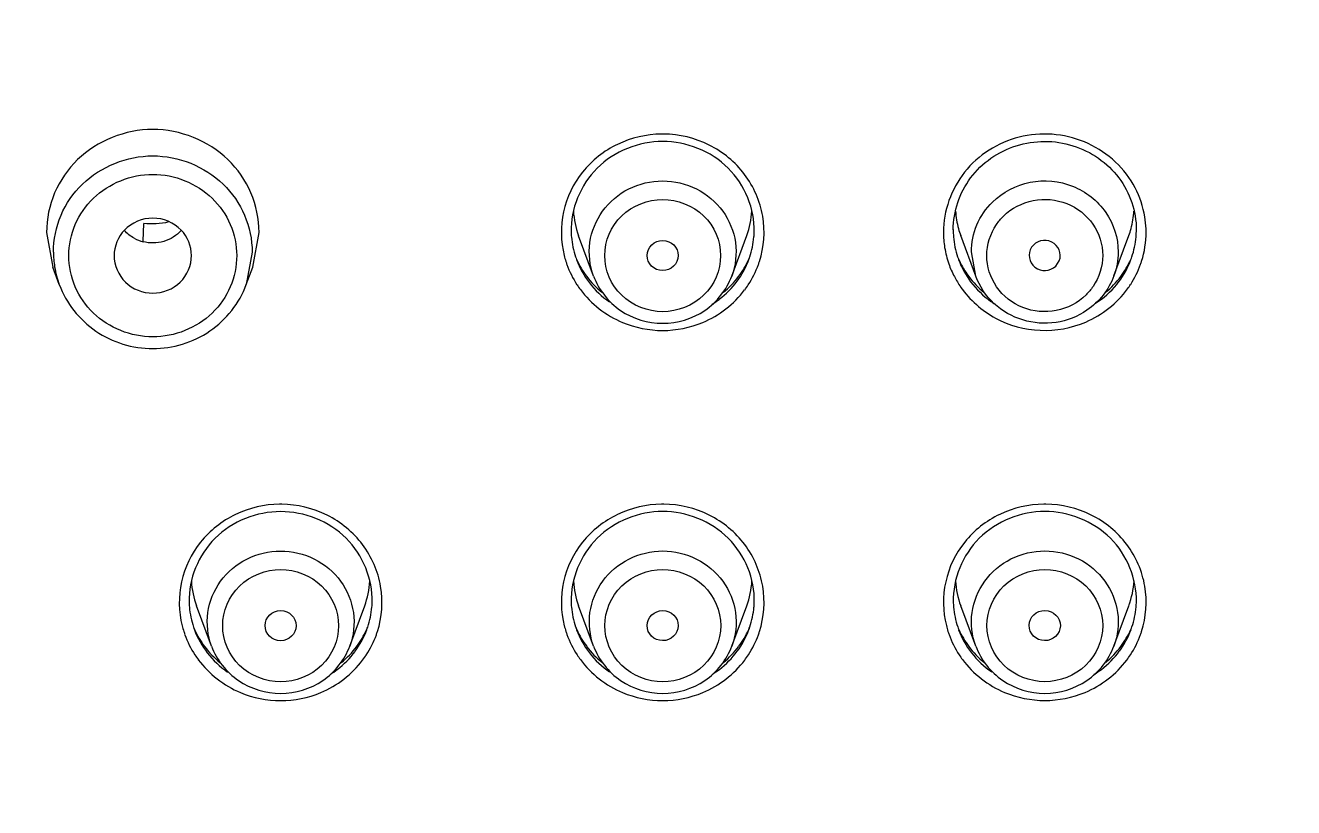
# Model space of a CAD drawing. Extents: x 4680 to 5808, y -3 to 824.
# Drawn here: x 5200.61 to 5225.17, y 509.22 to 524.37 of the extents above; entities that cross this region are included whole.
import ezdxf

# ---------------------------------------------------------------- set-up
doc = ezdxf.new("R2010")
doc.units = 0
doc.header["$LTSCALE"] = 4
doc.header["$MEASUREMENT"] = 0
doc.layers.add('F3A55-R02_DXF_CONTINUOUS_LINE', color=7, linetype='CONTINUOUS')
doc.layers.add('F3A55-R05_DXF_CONTINUOUS_LINE', color=7, linetype='CONTINUOUS')

msp = doc.modelspace()

# ---------------------------------------------------------------- linework, layer by layer
at = {"layer": 'F3A55-R02_DXF_CONTINUOUS_LINE', "color": 7, "linetype": 'Continuous'}
for p, q in [((5202.894, 520.19), (5202.906, 520.535)), ((5201.023, 520.36), (5201.144, 519.687)), ((5205.016, 519.687), (5205.138, 520.361)), ((5218.686, 519.834), (5218.686, 519.833)), ((5222.024, 519.834), (5222.024, 519.834)), ((5201.27, 519.348), (5201.144, 519.687)), ((5204.891, 519.349), (5205.016, 519.687))]:
    msp.add_line(p, q, dxfattribs=at)
at = {"layer": 'F3A55-R02_DXF_CONTINUOUS_LINE', "color": 9, "linetype": 'Continuous'}
msp.add_line((5205.004, 519.979), (5204.891, 519.349), dxfattribs=at)
for centre, radius, start, end in [((5212.955, 520.266), 1.997, 89.3865, 90.6269), ((5220.472, 520.363), 1.846, 2.0953, 9.2557), ((5220.215, 520.363), 1.823, 177.5021, 180.0058), ((5220.237, 520.363), 1.845, 180.0194, 189.2553), ((5220.46, 520.365), 1.858, 342.435, 359.9351), ((5220.482, 520.363), 1.836, 0.009, 2.0923), ((5220.245, 520.365), 1.853, 189.275, 199.2994), ((5202.962, 519.979), 1.806, 180.0357, 189.099), ((5212.841, 520.363), 1.849, 194.159, 197.7413), ((5212.838, 520.362), 1.846, 197.7439, 199.7641), ((5213.027, 520.428), 1.705, 323.5496, 339.5798), ((5213.071, 520.362), 1.847, 340.1961, 341.2587), ((5213.073, 520.362), 1.845, 341.2591, 342.2153), ((5220.262, 520.372), 1.872, 199.3123, 207.6564), ((5220.285, 520.43), 1.707, 200.4686, 216.8922), ((5220.425, 520.43), 1.707, 323.1239, 339.5476), ((5220.473, 520.363), 1.845, 340.3872, 342.4037), ((5202.977, 519.981), 1.821, 189.0878, 200.3465), ((5212.874, 520.377), 1.885, 199.8093, 213.1414), ((5213.036, 520.377), 1.885, 326.7876, 340.1484), ((5220.274, 520.379), 1.885, 207.6802, 214.8175), ((5220.44, 520.376), 1.881, 327.0777, 340.3436), ((5212.878, 520.379), 1.889, 213.1406, 216.5846), ((5212.988, 520.46), 1.755, 307.3347, 323.4657), ((5213.031, 520.38), 1.891, 323.0975, 326.7901), ((5220.433, 520.38), 1.889, 323.8226, 327.0761), ((5212.977, 520.475), 1.774, 301.819, 307.3032), ((5220.33, 520.472), 1.768, 234.8854, 237.9281), ((5220.38, 520.472), 1.768, 302.0781, 305.1307), ((5205.556, 513.1), 1.997, 89.3865, 90.6269), ((5212.956, 513.102), 1.997, 89.3865, 90.6269), ((5220.356, 513.103), 1.997, 89.3865, 90.6269), ((5205.442, 513.197), 1.849, 194.159, 197.7413), ((5205.439, 513.197), 1.846, 197.7439, 199.7641), ((5205.628, 513.263), 1.705, 323.5496, 339.5798), ((5205.674, 513.196), 1.845, 341.2591, 342.2153), ((5212.842, 513.199), 1.849, 194.159, 197.7413), ((5212.839, 513.198), 1.846, 197.7439, 199.7641), ((5213.028, 513.264), 1.705, 323.5496, 339.5798), ((5213.074, 513.197), 1.845, 341.2591, 342.2153), ((5220.242, 513.2), 1.849, 194.159, 197.7413), ((5220.239, 513.199), 1.846, 197.7439, 199.7641), ((5220.428, 513.265), 1.705, 323.5496, 339.5798), ((5220.474, 513.198), 1.845, 341.2591, 342.2153), ((5205.475, 513.211), 1.885, 199.8093, 213.1414), ((5205.637, 513.211), 1.885, 326.7876, 340.1484), ((5205.672, 513.197), 1.847, 340.1961, 341.2587), ((5212.875, 513.212), 1.885, 199.8093, 213.1414), ((5213.037, 513.212), 1.885, 326.7876, 340.1484), ((5213.072, 513.198), 1.847, 340.1961, 341.2587), ((5220.275, 513.213), 1.885, 199.8093, 213.1414), ((5220.437, 513.213), 1.885, 326.7876, 340.1484), ((5220.472, 513.199), 1.847, 340.1961, 341.2587), ((5205.479, 513.214), 1.889, 213.1406, 216.5846), ((5205.589, 513.294), 1.755, 307.3347, 323.4657), ((5205.632, 513.215), 1.891, 323.0975, 326.7901), ((5212.879, 513.215), 1.889, 213.1406, 216.5846), ((5212.989, 513.295), 1.755, 307.3347, 323.4657), ((5213.032, 513.216), 1.891, 323.0975, 326.7901), ((5220.279, 513.216), 1.889, 213.1406, 216.5846), ((5220.389, 513.296), 1.755, 307.3347, 323.4657), ((5220.432, 513.217), 1.891, 323.0975, 326.7901), ((5205.578, 513.31), 1.774, 301.819, 307.3032), ((5212.978, 513.311), 1.774, 301.819, 307.3032), ((5220.378, 513.312), 1.774, 301.819, 307.3032)]:
    msp.add_arc(centre, radius, start, end, dxfattribs=at)
at = {"layer": 'F3A55-R02_DXF_CONTINUOUS_LINE', "color": 7, "linetype": 'Continuous'}
for centre, radius, start, end in [((5203.078, 520.899), 0.744, 241.4057, 255.4349), ((5212.826, 520.41), 1.645, 181.4791, 184.8669), ((5212.853, 520.413), 1.671, 184.8874, 198.4229), ((5213.057, 520.413), 1.671, 341.5929, 355.1291), ((5213.084, 520.41), 1.645, 355.1496, 358.5448), ((5220.234, 520.415), 1.653, 180.0169, 184.9002), ((5220.263, 520.418), 1.682, 184.9142, 198.5118), ((5220.447, 520.418), 1.682, 341.5044, 355.102), ((5220.476, 520.415), 1.653, 355.1159, 359.9993), ((5212.831, 520.407), 1.648, 198.4459, 200.3758), ((5212.867, 520.547), 1.731, 202.4822, 204.2406), ((5212.886, 520.556), 1.752, 204.2668, 216.8864), ((5213.024, 520.556), 1.752, 323.1297, 335.7493), ((5213.043, 520.547), 1.731, 335.7755, 337.5335), ((5213.079, 520.407), 1.648, 339.6404, 341.5699), ((5220.248, 520.414), 1.667, 198.5403, 200.3725), ((5220.263, 520.546), 1.727, 202.5446, 204.2339), ((5220.279, 520.553), 1.744, 204.2467, 212.5574), ((5220.426, 520.556), 1.75, 323.1156, 335.7516), ((5220.447, 520.546), 1.727, 335.7823, 337.4716), ((5220.462, 520.414), 1.667, 339.6436, 341.4758), ((5212.917, 520.582), 1.792, 216.9604, 230.4716), ((5212.993, 520.582), 1.792, 309.5446, 323.0558), ((5220.285, 520.557), 1.751, 212.5558, 216.9072), ((5220.318, 520.584), 1.794, 216.9687, 230.461), ((5220.392, 520.584), 1.794, 309.5483, 323.0474), ((5205.427, 513.245), 1.645, 181.4791, 184.8669), ((5205.685, 513.245), 1.645, 355.1496, 358.5448), ((5212.827, 513.246), 1.645, 181.4791, 184.8669), ((5213.085, 513.246), 1.645, 355.1496, 358.5448), ((5220.227, 513.247), 1.645, 181.4791, 184.8669), ((5220.485, 513.247), 1.645, 355.1496, 358.5448), ((5205.454, 513.248), 1.671, 184.8874, 198.4229), ((5205.658, 513.248), 1.671, 341.5929, 355.1291), ((5212.854, 513.249), 1.671, 184.8874, 198.4229), ((5213.058, 513.249), 1.671, 341.5929, 355.1291), ((5220.254, 513.25), 1.671, 184.8874, 198.4229), ((5220.458, 513.25), 1.671, 341.5929, 355.1291), ((5205.432, 513.241), 1.648, 198.4459, 200.3758), ((5205.468, 513.381), 1.731, 202.4822, 204.2406), ((5205.487, 513.391), 1.752, 204.2668, 216.8864), ((5205.625, 513.391), 1.752, 323.1297, 335.7493), ((5205.644, 513.381), 1.731, 335.7755, 337.5335), ((5205.68, 513.241), 1.648, 339.6404, 341.5699), ((5212.832, 513.242), 1.648, 198.4459, 200.3758), ((5212.868, 513.382), 1.731, 202.4822, 204.2406), ((5212.887, 513.392), 1.752, 204.2668, 216.8864), ((5213.025, 513.392), 1.752, 323.1297, 335.7493), ((5213.044, 513.382), 1.731, 335.7755, 337.5335), ((5213.08, 513.242), 1.648, 339.6404, 341.5699), ((5220.232, 513.243), 1.648, 198.4459, 200.3758), ((5220.268, 513.383), 1.731, 202.4822, 204.2406), ((5220.287, 513.393), 1.752, 204.2668, 216.8864), ((5220.425, 513.393), 1.752, 323.1297, 335.7493), ((5220.444, 513.383), 1.731, 335.7755, 337.5335), ((5220.48, 513.243), 1.648, 339.6404, 341.5699), ((5205.518, 513.416), 1.792, 216.9604, 230.4716), ((5205.594, 513.416), 1.792, 309.5446, 323.0558), ((5212.918, 513.417), 1.792, 216.9604, 230.4716), ((5212.994, 513.417), 1.792, 309.5446, 323.0558), ((5220.318, 513.418), 1.792, 216.9604, 230.4716), ((5220.394, 513.418), 1.792, 309.5446, 323.0558)]:
    msp.add_arc(centre, radius, start, end, dxfattribs=at)
for points, knots in [([(5200.612, 483.401), (5204.426, 483.552), (5212.034, 484.563), (5222.935, 488.151), (5232.941, 493.68), (5241.683, 500.952), (5248.842, 509.706), (5254.154, 519.623), (5257.422, 530.338), (5258.157, 537.768), (5258.156, 541.468)], [0, 0, 0, 0, 0.126971, 0.253597, 0.379663, 0.505021, 0.629623, 0.75353, 0.876905, 1, 1, 1, 1]), ([(5205.138, 520.361), (5205.137, 520.62), (5205.028, 521.148), (5204.422, 522.026), (5203.08, 522.57), (5201.737, 522.026), (5201.132, 521.147), (5201.023, 520.62), (5201.023, 520.36)], [0, 0, 0, 0, 0.124303, 0.249677, 0.49999, 0.750307, 0.875692, 1, 1, 1, 1]), ([(5212.955, 522.12), (5212.498, 522.12), (5211.554, 521.758), (5211.171, 520.812), (5211.182, 520.368)], [0, 0, 0, 0, 0.507035, 1, 1, 1, 1]), ([(5214.728, 520.369), (5214.739, 520.813), (5214.356, 521.759), (5213.412, 522.12), (5212.955, 522.12)], [0, 0, 0, 0, 0.492965, 1, 1, 1, 1]), ([(5218.582, 520.41), (5218.582, 520.763), (5218.829, 521.496), (5219.775, 522.147), (5220.928, 522.152), (5221.571, 521.706), (5221.788, 521.418)], [0, 0, 0, 0, 0.245001, 0.49554, 0.749435, 1, 1, 1, 1]), ([(5203.628, 520.406), (5203.49, 520.548), (5203.08, 520.724), (5202.67, 520.548), (5202.532, 520.406)], [0, 0, 0, 0, 0.499989, 1, 1, 1, 1]), ([(5203.631, 520.398), (5203.542, 520.299), (5203.302, 520.148), (5203.02, 520.145), (5202.891, 520.179)], [0, 0, 0, 0, 0.497619, 1, 1, 1, 1]), ([(5202.33, 519.91), (5202.33, 519.724), (5202.499, 519.333), (5203.08, 519.108), (5203.662, 519.333), (5203.83, 519.724), (5203.83, 519.91)], [0, 0, 0, 0, 0.247139, 0.499984, 0.752836, 1, 1, 1, 1]), ([(5201.27, 519.348), (5201.402, 518.991), (5201.913, 518.345), (5203.08, 517.994), (5204.248, 518.345), (5204.758, 518.992), (5204.891, 519.349)], [0, 0, 0, 0, 0.248437, 0.500002, 0.751565, 1, 1, 1, 1]), ([(5205.556, 514.955), (5205.099, 514.955), (5204.155, 514.593), (5203.772, 513.647), (5203.783, 513.202)], [0, 0, 0, 0, 0.507035, 1, 1, 1, 1]), ([(5207.329, 513.203), (5207.34, 513.647), (5206.957, 514.593), (5206.013, 514.955), (5205.556, 514.955)], [0, 0, 0, 0, 0.492965, 1, 1, 1, 1]), ([(5212.956, 514.956), (5212.499, 514.956), (5211.555, 514.594), (5211.172, 513.648), (5211.183, 513.204)], [0, 0, 0, 0, 0.507035, 1, 1, 1, 1]), ([(5214.729, 513.204), (5214.74, 513.649), (5214.357, 514.594), (5213.413, 514.956), (5212.956, 514.956)], [0, 0, 0, 0, 0.492965, 1, 1, 1, 1]), ([(5220.356, 514.957), (5219.899, 514.957), (5218.955, 514.595), (5218.572, 513.649), (5218.583, 513.205)], [0, 0, 0, 0, 0.507035, 1, 1, 1, 1]), ([(5222.129, 513.205), (5222.14, 513.65), (5221.757, 514.595), (5220.813, 514.957), (5220.356, 514.957)], [0, 0, 0, 0, 0.492965, 1, 1, 1, 1])]:
    msp.add_open_spline(points, degree=3, knots=knots, dxfattribs=at)
at = {"layer": 'F3A55-R02_DXF_CONTINUOUS_LINE', "color": 9, "linetype": 'Continuous'}
for points, knots in [([(5257.231, 541.226), (5257.232, 537.599), (5256.515, 530.318), (5253.325, 519.814), (5248.138, 510.083), (5241.146, 501.484), (5232.602, 494.325), (5222.817, 488.863), (5212.149, 485.292), (5204.696, 484.257), (5200.958, 484.085)], [0, 0, 0, 0, 0.123071, 0.246424, 0.370316, 0.49491, 0.620269, 0.746349, 0.872998, 1, 1, 1, 1]), ([(5256.814, 541.205), (5256.815, 537.609), (5256.104, 530.388), (5252.944, 519.969), (5247.807, 510.316), (5240.879, 501.783), (5232.414, 494.675), (5222.717, 489.246), (5212.142, 485.689), (5204.753, 484.65), (5201.046, 484.473)], [0, 0, 0, 0, 0.123073, 0.246428, 0.370321, 0.494914, 0.620272, 0.74635, 0.872998, 1, 1, 1, 1]), ([(5250.62, 532.908), (5250.104, 530.071), (5248.574, 524.465), (5244.871, 516.565), (5239.858, 509.373), (5231.62, 500.998), (5218.792, 493.244), (5207.044, 490.677), (5201.139, 490.356)], [0, 0, 0, 0, 0.123276, 0.246976, 0.37126, 0.496205, 0.747178, 1, 1, 1, 1]), ([(5212.933, 522.263), (5212.642, 522.259), (5212.055, 522.125), (5211.355, 521.572), (5210.969, 520.776), (5210.979, 520.185), (5211.048, 519.911)], [0, 0, 0, 0, 0.254236, 0.505575, 0.753509, 1, 1, 1, 1]), ([(5214.83, 519.798), (5214.919, 520.076), (5214.964, 520.687), (5214.596, 521.527), (5213.884, 522.116), (5213.278, 522.259), (5212.976, 522.263)], [0, 0, 0, 0, 0.24662, 0.494418, 0.745686, 1, 1, 1, 1]), ([(5222.106, 521.223), (5221.913, 521.592), (5221.248, 522.214), (5219.914, 522.356), (5218.75, 521.693), (5218.412, 520.853), (5218.394, 520.442)], [0, 0, 0, 0, 0.249374, 0.502538, 0.753682, 1, 1, 1, 1]), ([(5201.156, 519.978), (5201.156, 520.221), (5201.258, 520.714), (5201.825, 521.535), (5203.08, 522.045), (5204.335, 521.536), (5204.902, 520.714), (5205.004, 520.221), (5205.004, 519.979)], [0, 0, 0, 0, 0.124295, 0.249673, 0.5, 0.750327, 0.875705, 1, 1, 1, 1]), ([(5201.455, 519.91), (5201.455, 520.115), (5201.541, 520.531), (5202.02, 521.225), (5203.08, 521.655), (5204.14, 521.225), (5204.619, 520.531), (5204.705, 520.115), (5204.705, 519.91)], [0, 0, 0, 0, 0.124303, 0.249677, 0.49999, 0.750307, 0.875692, 1, 1, 1, 1]), ([(5204.705, 519.91), (5204.705, 519.705), (5204.619, 519.289), (5204.141, 518.595), (5203.08, 518.165), (5202.02, 518.595), (5201.541, 519.288), (5201.455, 519.705), (5201.455, 519.91)], [0, 0, 0, 0, 0.124303, 0.249677, 0.49999, 0.750307, 0.875692, 1, 1, 1, 1]), ([(5219.404, 518.7), (5219.667, 518.559), (5220.265, 518.395), (5220.875, 518.508), (5221.15, 518.625)], [0, 0, 0, 0, 0.499695, 1, 1, 1, 1]), ([(5205.534, 515.097), (5205.243, 515.094), (5204.656, 514.959), (5203.956, 514.407), (5203.57, 513.611), (5203.58, 513.019), (5203.649, 512.745)], [0, 0, 0, 0, 0.254236, 0.505575, 0.753509, 1, 1, 1, 1]), ([(5207.431, 512.633), (5207.52, 512.911), (5207.565, 513.522), (5207.197, 514.362), (5206.485, 514.95), (5205.879, 515.094), (5205.577, 515.097)], [0, 0, 0, 0, 0.24662, 0.494418, 0.745686, 1, 1, 1, 1]), ([(5212.934, 515.098), (5212.643, 515.095), (5212.056, 514.96), (5211.356, 514.408), (5210.97, 513.612), (5210.98, 513.02), (5211.049, 512.746)], [0, 0, 0, 0, 0.254236, 0.505575, 0.753509, 1, 1, 1, 1]), ([(5214.831, 512.634), (5214.92, 512.912), (5214.965, 513.523), (5214.597, 514.363), (5213.885, 514.951), (5213.279, 515.095), (5212.977, 515.098)], [0, 0, 0, 0, 0.24662, 0.494418, 0.745686, 1, 1, 1, 1]), ([(5220.334, 515.099), (5220.043, 515.096), (5219.456, 514.961), (5218.756, 514.409), (5218.37, 513.613), (5218.38, 513.021), (5218.449, 512.747)], [0, 0, 0, 0, 0.254236, 0.505575, 0.753509, 1, 1, 1, 1]), ([(5222.231, 512.635), (5222.32, 512.913), (5222.365, 513.524), (5221.997, 514.364), (5221.285, 514.952), (5220.679, 515.096), (5220.377, 515.099)], [0, 0, 0, 0, 0.24662, 0.494418, 0.745686, 1, 1, 1, 1])]:
    msp.add_open_spline(points, degree=3, knots=knots, dxfattribs=at)
at = {"layer": 'F3A55-R02_DXF_CONTINUOUS_LINE', "color": 7, "linetype": 'Continuous'}
for points in [[(5221.788, 521.418), (5221.897, 521.274), (5221.983, 521.111), (5222.041, 520.941)], [(5222.041, 520.941), (5222.098, 520.771), (5222.128, 520.59), (5222.128, 520.411)], [(5203.382, 520.562), (5203.229, 520.521), (5203.063, 520.512), (5202.906, 520.535)], [(5202.532, 520.406), (5202.408, 520.278), (5202.33, 520.088), (5202.33, 519.91)], [(5202.722, 520.246), (5202.65, 520.285), (5202.584, 520.336), (5202.53, 520.397)], [(5203.83, 519.91), (5203.83, 520.089), (5203.752, 520.277), (5203.628, 520.406)]]:
    msp.add_open_spline(points, degree=3, dxfattribs=at)
at = {"layer": 'F3A55-R02_DXF_CONTINUOUS_LINE', "color": 9, "linetype": 'Continuous'}
for points in [[(5222.294, 520.66), (5222.262, 520.855), (5222.198, 521.048), (5222.106, 521.223)], [(5211.286, 519.833), (5211.345, 519.672), (5211.431, 519.519), (5211.535, 519.384)], [(5211.535, 519.384), (5211.645, 519.242), (5211.779, 519.116), (5211.926, 519.015)], [(5218.726, 519.302), (5218.899, 519.054), (5219.138, 518.843), (5219.404, 518.7)], [(5218.92, 519.405), (5219.029, 519.26), (5219.164, 519.13), (5219.313, 519.025)], [(5221.15, 518.625), (5221.466, 518.761), (5221.755, 518.988), (5221.958, 519.265)], [(5221.398, 519.026), (5221.547, 519.13), (5221.681, 519.26), (5221.79, 519.406)], [(5211.361, 519.253), (5211.566, 518.976), (5211.858, 518.751), (5212.176, 518.618)], [(5213.734, 518.618), (5214.049, 518.749), (5214.338, 518.972), (5214.543, 519.245)], [(5212.176, 518.618), (5212.42, 518.515), (5212.69, 518.461), (5212.955, 518.461)], [(5212.955, 518.461), (5213.22, 518.462), (5213.49, 518.515), (5213.734, 518.618)], [(5203.887, 512.667), (5203.946, 512.507), (5204.032, 512.354), (5204.136, 512.219)], [(5211.287, 512.668), (5211.346, 512.508), (5211.432, 512.355), (5211.536, 512.22)], [(5218.687, 512.669), (5218.746, 512.509), (5218.832, 512.356), (5218.936, 512.221)], [(5204.136, 512.219), (5204.246, 512.077), (5204.38, 511.951), (5204.527, 511.849)], [(5211.536, 512.22), (5211.646, 512.078), (5211.78, 511.952), (5211.927, 511.85)], [(5218.936, 512.221), (5219.046, 512.079), (5219.18, 511.953), (5219.327, 511.851)], [(5203.962, 512.088), (5204.167, 511.811), (5204.459, 511.585), (5204.777, 511.452)], [(5206.335, 511.452), (5206.65, 511.584), (5206.939, 511.806), (5207.144, 512.079)], [(5211.362, 512.089), (5211.567, 511.812), (5211.859, 511.586), (5212.177, 511.453)], [(5213.735, 511.453), (5214.05, 511.585), (5214.339, 511.808), (5214.544, 512.08)], [(5218.762, 512.09), (5218.967, 511.813), (5219.259, 511.588), (5219.577, 511.454)], [(5221.135, 511.454), (5221.45, 511.586), (5221.739, 511.809), (5221.944, 512.081)], [(5204.777, 511.452), (5205.021, 511.35), (5205.291, 511.296), (5205.556, 511.296)], [(5205.556, 511.296), (5205.821, 511.296), (5206.091, 511.35), (5206.335, 511.452)], [(5212.177, 511.453), (5212.421, 511.351), (5212.691, 511.297), (5212.956, 511.297)], [(5212.956, 511.297), (5213.221, 511.297), (5213.491, 511.351), (5213.735, 511.453)], [(5219.577, 511.454), (5219.821, 511.352), (5220.091, 511.298), (5220.356, 511.298)], [(5220.356, 511.298), (5220.621, 511.298), (5220.891, 511.352), (5221.135, 511.454)]]:
    msp.add_open_spline(points, degree=3, dxfattribs=at)
at = {"layer": 'F3A55-R05_DXF_CONTINUOUS_LINE', "color": 7, "linetype": 'Continuous'}
for p, q in [((5211.617, 519.514), (5211.327, 520.296)), ((5214.293, 519.515), (5214.583, 520.297)), ((5219.017, 519.515), (5218.727, 520.297)), ((5221.693, 519.516), (5221.983, 520.298)), ((5220.567, 519.707), (5220.636, 519.811)), ((5204.218, 512.349), (5203.928, 513.131)), ((5206.894, 512.349), (5207.184, 513.131)), ((5211.618, 512.35), (5211.328, 513.132)), ((5214.294, 512.35), (5214.584, 513.132)), ((5219.018, 512.351), (5218.728, 513.133)), ((5221.694, 512.351), (5221.984, 513.133))]:
    msp.add_line(p, q, dxfattribs=at)
at = {"layer": 'F3A55-R05_DXF_CONTINUOUS_LINE', "color": 9, "linetype": 'Continuous'}
msp.add_line((5219.017, 519.515), (5218.934, 519.981), dxfattribs=at)
at = {"layer": 'F3A55-R05_DXF_CONTINUOUS_LINE', "color": 7, "linetype": 'Continuous'}
for centre, radius, start, end in [((5212.863, 520.866), 1.639, 183.1857, 200.3406), ((5213.046, 520.866), 1.639, 339.6761, 356.8005), ((5220.264, 520.867), 1.639, 183.3178, 195.3878), ((5220.446, 520.867), 1.639, 344.6284, 356.6966), ((5220.253, 520.864), 1.628, 195.3927, 200.3675), ((5220.457, 520.864), 1.628, 339.649, 344.6239), ((5205.464, 513.7), 1.639, 183.1857, 200.3406), ((5205.647, 513.7), 1.639, 339.6761, 356.8005), ((5212.864, 513.701), 1.639, 183.1857, 200.3406), ((5213.047, 513.701), 1.639, 339.6761, 356.8005), ((5220.264, 513.702), 1.639, 183.1857, 200.3406), ((5220.447, 513.703), 1.639, 339.6761, 356.8005)]:
    msp.add_arc(centre, radius, start, end, dxfattribs=at)
msp.add_ellipse((5220.354, 519.913), major_axis=(0.301, -0.003), ratio=0.968136, start_param=-0.348914, end_param=5.507033, dxfattribs=at)
for centre, major_axis, ratio in [((5212.955, 519.912), (0.301, -0.002), 0.9683), ((5205.556, 512.747), (0.301, -0.001), 0.968622), ((5212.955, 512.748), (0.301, -0.002), 0.968524), ((5220.355, 512.749), (0.302, -0.004), 0.968358)]:
    msp.add_ellipse(centre, major_axis=major_axis, ratio=ratio, dxfattribs=at)
at = {"layer": 'F3A55-R05_DXF_CONTINUOUS_LINE', "color": 9, "linetype": 'Continuous'}
for points, knots in [([(5211.617, 519.514), (5211.542, 519.718), (5211.491, 520.173), (5211.75, 520.806), (5212.277, 521.251), (5212.73, 521.356), (5212.955, 521.356)], [0, 0, 0, 0, 0.246717, 0.494435, 0.745676, 1, 1, 1, 1]), ([(5212.955, 521.356), (5213.179, 521.356), (5213.632, 521.251), (5214.16, 520.807), (5214.419, 520.173), (5214.369, 519.719), (5214.293, 519.515)], [0, 0, 0, 0, 0.254316, 0.505549, 0.753272, 1, 1, 1, 1]), ([(5219.344, 520.948), (5219.539, 521.14), (5220.059, 521.411), (5220.921, 521.331), (5221.602, 520.802), (5221.777, 520.249), (5221.777, 519.981)], [0, 0, 0, 0, 0.251321, 0.504345, 0.754245, 1, 1, 1, 1]), ([(5212.955, 518.824), (5212.67, 518.824), (5212.081, 519.051), (5211.71, 519.911), (5212.081, 520.772), (5212.67, 520.998), (5212.955, 520.998)], [0, 0, 0, 0, 0.252859, 0.499988, 0.747122, 1, 1, 1, 1]), ([(5212.955, 520.998), (5213.24, 520.998), (5213.829, 520.772), (5214.2, 519.912), (5213.829, 519.051), (5213.24, 518.825), (5212.955, 518.824)], [0, 0, 0, 0, 0.252859, 0.499988, 0.747122, 1, 1, 1, 1]), ([(5219.556, 520.676), (5219.711, 520.827), (5220.121, 521.042), (5220.802, 520.978), (5221.34, 520.561), (5221.478, 520.124), (5221.478, 519.913)], [0, 0, 0, 0, 0.251337, 0.504345, 0.754229, 1, 1, 1, 1]), ([(5218.934, 519.981), (5218.934, 520.159), (5219.007, 520.52), (5219.216, 520.822), (5219.344, 520.948)], [0, 0, 0, 0, 0.497793, 1, 1, 1, 1]), ([(5219.232, 519.912), (5219.232, 520.122), (5219.324, 520.411), (5219.505, 520.626), (5219.556, 520.676)], [0, 0, 0, 0, 0.745726, 1, 1, 1, 1]), ([(5221.154, 519.149), (5220.999, 518.997), (5220.589, 518.783), (5219.908, 518.846), (5219.37, 519.264), (5219.232, 519.701), (5219.232, 519.912)], [0, 0, 0, 0, 0.251337, 0.504345, 0.754229, 1, 1, 1, 1]), ([(5221.478, 519.913), (5221.478, 519.703), (5221.387, 519.414), (5221.205, 519.199), (5221.154, 519.149)], [0, 0, 0, 0, 0.745726, 1, 1, 1, 1]), ([(5204.218, 512.349), (5204.143, 512.553), (5204.092, 513.008), (5204.351, 513.641), (5204.878, 514.085), (5205.331, 514.191), (5205.556, 514.191)], [0, 0, 0, 0, 0.246713, 0.49443, 0.745673, 1, 1, 1, 1]), ([(5205.556, 514.191), (5205.78, 514.191), (5206.233, 514.085), (5206.761, 513.641), (5207.02, 513.008), (5206.97, 512.553), (5206.894, 512.349)], [0, 0, 0, 0, 0.254323, 0.505555, 0.75328, 1, 1, 1, 1]), ([(5211.618, 512.35), (5211.543, 512.554), (5211.492, 513.009), (5211.751, 513.642), (5212.278, 514.086), (5212.731, 514.192), (5212.956, 514.192)], [0, 0, 0, 0, 0.246697, 0.494413, 0.745666, 1, 1, 1, 1]), ([(5212.956, 514.192), (5213.18, 514.192), (5213.633, 514.086), (5214.161, 513.642), (5214.42, 513.009), (5214.37, 512.554), (5214.294, 512.35)], [0, 0, 0, 0, 0.254321, 0.505559, 0.753282, 1, 1, 1, 1]), ([(5219.018, 512.351), (5218.943, 512.555), (5218.892, 513.01), (5219.151, 513.643), (5219.678, 514.087), (5220.131, 514.193), (5220.356, 514.193)], [0, 0, 0, 0, 0.246713, 0.49443, 0.745673, 1, 1, 1, 1]), ([(5220.356, 514.193), (5220.58, 514.193), (5221.033, 514.088), (5221.561, 513.643), (5221.82, 513.01), (5221.77, 512.555), (5221.694, 512.351)], [0, 0, 0, 0, 0.254323, 0.505555, 0.75328, 1, 1, 1, 1]), ([(5205.556, 511.659), (5205.271, 511.659), (5204.682, 511.885), (5204.311, 512.746), (5204.682, 513.606), (5205.271, 513.833), (5205.556, 513.833)], [0, 0, 0, 0, 0.252859, 0.499988, 0.747122, 1, 1, 1, 1]), ([(5205.556, 513.833), (5205.841, 513.833), (5206.43, 513.607), (5206.801, 512.746), (5206.43, 511.886), (5205.841, 511.659), (5205.556, 511.659)], [0, 0, 0, 0, 0.252859, 0.499988, 0.747122, 1, 1, 1, 1]), ([(5212.956, 511.66), (5212.671, 511.66), (5212.082, 511.886), (5211.711, 512.747), (5212.082, 513.607), (5212.671, 513.834), (5212.956, 513.834)], [0, 0, 0, 0, 0.252859, 0.499988, 0.747122, 1, 1, 1, 1]), ([(5212.956, 513.834), (5213.241, 513.834), (5213.83, 513.608), (5214.201, 512.747), (5213.83, 511.887), (5213.241, 511.66), (5212.956, 511.66)], [0, 0, 0, 0, 0.252859, 0.499988, 0.747122, 1, 1, 1, 1]), ([(5220.356, 511.661), (5220.071, 511.661), (5219.482, 511.888), (5219.111, 512.748), (5219.482, 513.608), (5220.071, 513.835), (5220.356, 513.835)], [0, 0, 0, 0, 0.252859, 0.499988, 0.747122, 1, 1, 1, 1]), ([(5220.356, 513.835), (5220.641, 513.835), (5221.23, 513.609), (5221.601, 512.748), (5221.23, 511.888), (5220.641, 511.661), (5220.356, 511.661)], [0, 0, 0, 0, 0.252859, 0.499988, 0.747122, 1, 1, 1, 1])]:
    msp.add_open_spline(points, degree=3, knots=knots, dxfattribs=at)
msp.add_open_spline([(5221.777, 519.981), (5221.777, 519.823), (5221.748, 519.663), (5221.693, 519.516)], degree=3, dxfattribs=at)
at = {"layer": 'F3A55-R05_DXF_CONTINUOUS_LINE', "color": 7, "linetype": 'Continuous'}
for points, knots in [([(5211.617, 519.514), (5211.715, 519.25), (5212.091, 518.772), (5212.671, 518.6), (5212.955, 518.6)], [0, 0, 0, 0, 0.497254, 1, 1, 1, 1]), ([(5212.955, 518.6), (5213.24, 518.6), (5213.82, 518.772), (5214.195, 519.251), (5214.293, 519.515)], [0, 0, 0, 0, 0.502747, 1, 1, 1, 1]), ([(5221.173, 518.853), (5220.996, 518.731), (5220.579, 518.568), (5219.915, 518.617), (5219.339, 518.946), (5219.091, 519.316), (5219.017, 519.515)], [0, 0, 0, 0, 0.250689, 0.502054, 0.752115, 1, 1, 1, 1]), ([(5204.218, 512.349), (5204.316, 512.085), (5204.692, 511.607), (5205.272, 511.434), (5205.556, 511.434)], [0, 0, 0, 0, 0.497254, 1, 1, 1, 1]), ([(5205.556, 511.434), (5205.841, 511.434), (5206.421, 511.607), (5206.796, 512.085), (5206.894, 512.349)], [0, 0, 0, 0, 0.502747, 1, 1, 1, 1]), ([(5211.618, 512.35), (5211.716, 512.086), (5212.092, 511.608), (5212.672, 511.435), (5212.956, 511.435)], [0, 0, 0, 0, 0.497254, 1, 1, 1, 1]), ([(5212.956, 511.435), (5213.241, 511.435), (5213.821, 511.608), (5214.196, 512.086), (5214.294, 512.35)], [0, 0, 0, 0, 0.502747, 1, 1, 1, 1]), ([(5219.018, 512.351), (5219.116, 512.087), (5219.492, 511.609), (5220.072, 511.436), (5220.356, 511.436)], [0, 0, 0, 0, 0.497254, 1, 1, 1, 1]), ([(5220.356, 511.436), (5220.641, 511.436), (5221.221, 511.609), (5221.596, 512.087), (5221.694, 512.351)], [0, 0, 0, 0, 0.502747, 1, 1, 1, 1])]:
    msp.add_open_spline(points, degree=3, knots=knots, dxfattribs=at)
for points in [[(5221.693, 519.516), (5221.644, 519.383), (5221.573, 519.257), (5221.486, 519.146)], [(5221.486, 519.146), (5221.398, 519.033), (5221.291, 518.933), (5221.173, 518.853)]]:
    msp.add_open_spline(points, degree=3, dxfattribs=at)

doc.saveas('drawing.dxf')
